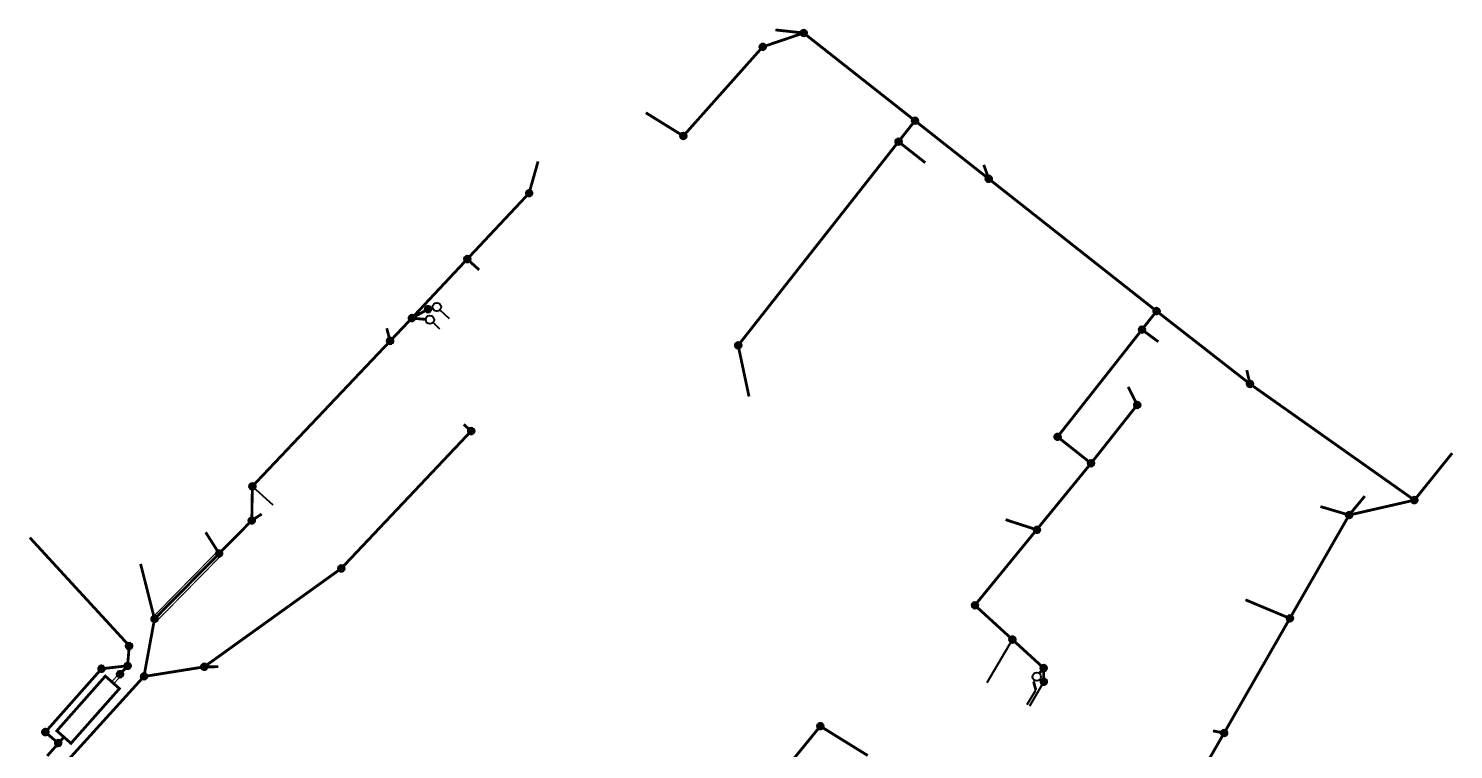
# Model space of a CAD drawing. Header units: metres. Extents: x 10736 to 10990, y -5488 to -5197.
# Drawn here: x 10736.4 to 10989.9, y -5325.2 to -5197 of the extents above; entities that cross this region are included whole.
import ezdxf

# ---------------------------------------------------------------- set-up
doc = ezdxf.new("R2010")
doc.units = ezdxf.units.M
doc.header["$MEASUREMENT"] = 0
doc.linetypes.add('Cплошная', pattern=[0])
doc.layers.add('МГТ_НВК_К2_СЕТЬ', color=94, linetype='Cплошная', lineweight=40)

# ---------------------------------------------------------------- blocks, each defined once
blk = doc.blocks.new('*U108')
at = {"ltscale": 0.15}
h = blk.add_hatch(color=252, dxfattribs=at)
h.dxf.hatch_style = 1
h.paths.add_polyline_path([(10774.26, -5435.88, 1), (10773.26, -5435.88, 1)])
at = {"layer": 'МГТ_НВК_К2_СЕТЬ', "lineweight": 60, "ltscale": 0.15}
blk.add_lwpolyline([(10773.26, -5435.88, -1), (10774.26, -5435.88, -1), (10773.26, -5435.88, -3.132122)], format="xyb", dxfattribs=at)
at = {"layer": 'МГТ_НВК_К2_СЕТЬ', "lineweight": 53, "ltscale": 0.15}
blk.add_circle((10773.76, -5435.88), 0.5, dxfattribs=at)
blk = doc.blocks.new('*U109')
at = {"ltscale": 0.15}
h = blk.add_hatch(color=252, dxfattribs=at)
h.dxf.hatch_style = 1
h.paths.add_polyline_path([(10774.26, -5435.88, 1), (10773.26, -5435.88, 1)])
at = {"layer": 'МГТ_НВК_К2_СЕТЬ', "lineweight": 60, "ltscale": 0.15}
blk.add_lwpolyline([(10773.26, -5435.88, -1), (10774.26, -5435.88, -1), (10773.26, -5435.88, -3.132122)], format="xyb", dxfattribs=at)
at = {"layer": 'МГТ_НВК_К2_СЕТЬ', "lineweight": 53, "ltscale": 0.15}
blk.add_circle((10773.76, -5435.88), 0.5, dxfattribs=at)
blk = doc.blocks.new('*U110')
at = {"ltscale": 0.15}
h = blk.add_hatch(color=252, dxfattribs=at)
h.dxf.hatch_style = 1
h.paths.add_polyline_path([(10774.26, -5435.88, 1), (10773.26, -5435.88, 1)])
at = {"layer": 'МГТ_НВК_К2_СЕТЬ', "lineweight": 60, "ltscale": 0.15}
blk.add_lwpolyline([(10773.26, -5435.88, -1), (10774.26, -5435.88, -1), (10773.26, -5435.88, -3.132122)], format="xyb", dxfattribs=at)
at = {"layer": 'МГТ_НВК_К2_СЕТЬ', "lineweight": 53, "ltscale": 0.15}
blk.add_circle((10773.76, -5435.88), 0.5, dxfattribs=at)
blk = doc.blocks.new('*U111')
at = {"ltscale": 0.15}
h = blk.add_hatch(color=252, dxfattribs=at)
h.dxf.hatch_style = 1
h.paths.add_polyline_path([(10774.26, -5435.88, 1), (10773.26, -5435.88, 1)])
at = {"layer": 'МГТ_НВК_К2_СЕТЬ', "lineweight": 60, "ltscale": 0.15}
blk.add_lwpolyline([(10773.26, -5435.88, -1), (10774.26, -5435.88, -1), (10773.26, -5435.88, -3.132122)], format="xyb", dxfattribs=at)
at = {"layer": 'МГТ_НВК_К2_СЕТЬ', "lineweight": 53, "ltscale": 0.15}
blk.add_circle((10773.76, -5435.88), 0.5, dxfattribs=at)
blk = doc.blocks.new('*U112')
at = {"ltscale": 0.15}
h = blk.add_hatch(color=252, dxfattribs=at)
h.dxf.hatch_style = 1
h.paths.add_polyline_path([(10774.26, -5435.88, 1), (10773.26, -5435.88, 1)])
at = {"layer": 'МГТ_НВК_К2_СЕТЬ', "lineweight": 60, "ltscale": 0.15}
blk.add_lwpolyline([(10773.26, -5435.88, -1), (10774.26, -5435.88, -1), (10773.26, -5435.88, -3.132122)], format="xyb", dxfattribs=at)
at = {"layer": 'МГТ_НВК_К2_СЕТЬ', "lineweight": 53, "ltscale": 0.15}
blk.add_circle((10773.76, -5435.88), 0.5, dxfattribs=at)
blk = doc.blocks.new('*U113')
at = {"ltscale": 0.15}
h = blk.add_hatch(color=252, dxfattribs=at)
h.dxf.hatch_style = 1
h.paths.add_polyline_path([(10774.26, -5435.88, 1), (10773.26, -5435.88, 1)])
at = {"layer": 'МГТ_НВК_К2_СЕТЬ', "lineweight": 60, "ltscale": 0.15}
blk.add_lwpolyline([(10773.26, -5435.88, -1), (10774.26, -5435.88, -1), (10773.26, -5435.88, -3.132122)], format="xyb", dxfattribs=at)
at = {"layer": 'МГТ_НВК_К2_СЕТЬ', "lineweight": 53, "ltscale": 0.15}
blk.add_circle((10773.76, -5435.88), 0.5, dxfattribs=at)
blk = doc.blocks.new('*U115')
at = {"ltscale": 0.15}
h = blk.add_hatch(color=252, dxfattribs=at)
h.dxf.hatch_style = 1
h.paths.add_polyline_path([(10774.26, -5435.88, 1), (10773.26, -5435.88, 1)])
at = {"layer": 'МГТ_НВК_К2_СЕТЬ', "lineweight": 60, "ltscale": 0.15}
blk.add_lwpolyline([(10773.26, -5435.88, -1), (10774.26, -5435.88, -1), (10773.26, -5435.88, -3.132122)], format="xyb", dxfattribs=at)
at = {"layer": 'МГТ_НВК_К2_СЕТЬ', "lineweight": 53, "ltscale": 0.15}
blk.add_circle((10773.76, -5435.88), 0.5, dxfattribs=at)
blk = doc.blocks.new('*U116')
at = {"ltscale": 0.15}
h = blk.add_hatch(color=252, dxfattribs=at)
h.dxf.hatch_style = 1
h.paths.add_polyline_path([(10774.26, -5435.88, 1), (10773.26, -5435.88, 1)])
at = {"layer": 'МГТ_НВК_К2_СЕТЬ', "lineweight": 60, "ltscale": 0.15}
blk.add_lwpolyline([(10773.26, -5435.88, -1), (10774.26, -5435.88, -1), (10773.26, -5435.88, -3.132122)], format="xyb", dxfattribs=at)
at = {"layer": 'МГТ_НВК_К2_СЕТЬ', "lineweight": 53, "ltscale": 0.15}
blk.add_circle((10773.76, -5435.88), 0.5, dxfattribs=at)
blk = doc.blocks.new('*U117')
at = {"ltscale": 0.15}
h = blk.add_hatch(color=252, dxfattribs=at)
h.dxf.hatch_style = 1
h.paths.add_polyline_path([(10774.26, -5435.88, 1), (10773.26, -5435.88, 1)])
at = {"layer": 'МГТ_НВК_К2_СЕТЬ', "lineweight": 60, "ltscale": 0.15}
blk.add_lwpolyline([(10773.26, -5435.88, -1), (10774.26, -5435.88, -1), (10773.26, -5435.88, -3.132122)], format="xyb", dxfattribs=at)
at = {"layer": 'МГТ_НВК_К2_СЕТЬ', "lineweight": 53, "ltscale": 0.15}
blk.add_circle((10773.76, -5435.88), 0.5, dxfattribs=at)
blk = doc.blocks.new('*U118')
at = {"ltscale": 0.15}
h = blk.add_hatch(color=252, dxfattribs=at)
h.dxf.hatch_style = 1
h.paths.add_polyline_path([(10774.26, -5435.88, 1), (10773.26, -5435.88, 1)])
at = {"layer": 'МГТ_НВК_К2_СЕТЬ', "lineweight": 60, "ltscale": 0.15}
blk.add_lwpolyline([(10773.26, -5435.88, -1), (10774.26, -5435.88, -1), (10773.26, -5435.88, -3.132122)], format="xyb", dxfattribs=at)
at = {"layer": 'МГТ_НВК_К2_СЕТЬ', "lineweight": 53, "ltscale": 0.15}
blk.add_circle((10773.76, -5435.88), 0.5, dxfattribs=at)
blk = doc.blocks.new('*U125')
at = {"ltscale": 0.15}
h = blk.add_hatch(color=252, dxfattribs=at)
h.dxf.hatch_style = 1
h.paths.add_polyline_path([(10774.26, -5435.88, 1), (10773.26, -5435.88, 1)])
at = {"layer": 'МГТ_НВК_К2_СЕТЬ', "lineweight": 60, "ltscale": 0.15}
blk.add_lwpolyline([(10773.26, -5435.88, -1), (10774.26, -5435.88, -1), (10773.26, -5435.88, -3.132122)], format="xyb", dxfattribs=at)
at = {"layer": 'МГТ_НВК_К2_СЕТЬ', "lineweight": 53, "ltscale": 0.15}
blk.add_circle((10773.76, -5435.88), 0.5, dxfattribs=at)
blk = doc.blocks.new('*U126')
at = {"ltscale": 0.15}
h = blk.add_hatch(color=252, dxfattribs=at)
h.dxf.hatch_style = 1
h.paths.add_polyline_path([(10774.26, -5435.88, 1), (10773.26, -5435.88, 1)])
at = {"layer": 'МГТ_НВК_К2_СЕТЬ', "lineweight": 60, "ltscale": 0.15}
blk.add_lwpolyline([(10773.26, -5435.88, -1), (10774.26, -5435.88, -1), (10773.26, -5435.88, -3.132122)], format="xyb", dxfattribs=at)
at = {"layer": 'МГТ_НВК_К2_СЕТЬ', "lineweight": 53, "ltscale": 0.15}
blk.add_circle((10773.76, -5435.88), 0.5, dxfattribs=at)
blk = doc.blocks.new('*U127')
at = {"ltscale": 0.15}
h = blk.add_hatch(color=252, dxfattribs=at)
h.dxf.hatch_style = 1
h.paths.add_polyline_path([(10774.26, -5435.88, 1), (10773.26, -5435.88, 1)])
at = {"layer": 'МГТ_НВК_К2_СЕТЬ', "lineweight": 60, "ltscale": 0.15}
blk.add_lwpolyline([(10773.26, -5435.88, -1), (10774.26, -5435.88, -1), (10773.26, -5435.88, -3.132122)], format="xyb", dxfattribs=at)
at = {"layer": 'МГТ_НВК_К2_СЕТЬ', "lineweight": 53, "ltscale": 0.15}
blk.add_circle((10773.76, -5435.88), 0.5, dxfattribs=at)
blk = doc.blocks.new('*U128')
at = {"ltscale": 0.15}
h = blk.add_hatch(color=252, dxfattribs=at)
h.dxf.hatch_style = 1
h.paths.add_polyline_path([(10774.26, -5435.88, 1), (10773.26, -5435.88, 1)])
at = {"layer": 'МГТ_НВК_К2_СЕТЬ', "lineweight": 60, "ltscale": 0.15}
blk.add_lwpolyline([(10773.26, -5435.88, -1), (10774.26, -5435.88, -1), (10773.26, -5435.88, -3.132122)], format="xyb", dxfattribs=at)
at = {"layer": 'МГТ_НВК_К2_СЕТЬ', "lineweight": 53, "ltscale": 0.15}
blk.add_circle((10773.76, -5435.88), 0.5, dxfattribs=at)
blk = doc.blocks.new('*U131')
at = {"ltscale": 0.15}
h = blk.add_hatch(color=252, dxfattribs=at)
h.dxf.hatch_style = 1
h.paths.add_polyline_path([(10774.26, -5435.88, 1), (10773.26, -5435.88, 1)])
at = {"layer": 'МГТ_НВК_К2_СЕТЬ', "lineweight": 60, "ltscale": 0.15}
blk.add_lwpolyline([(10773.26, -5435.88, -1), (10774.26, -5435.88, -1), (10773.26, -5435.88, -3.132122)], format="xyb", dxfattribs=at)
at = {"layer": 'МГТ_НВК_К2_СЕТЬ', "lineweight": 53, "ltscale": 0.15}
blk.add_circle((10773.76, -5435.88), 0.5, dxfattribs=at)
blk = doc.blocks.new('*U132')
at = {"ltscale": 0.15}
h = blk.add_hatch(color=252, dxfattribs=at)
h.dxf.hatch_style = 1
h.paths.add_polyline_path([(10774.26, -5435.88, 1), (10773.26, -5435.88, 1)])
at = {"layer": 'МГТ_НВК_К2_СЕТЬ', "lineweight": 60, "ltscale": 0.15}
blk.add_lwpolyline([(10773.26, -5435.88, -1), (10774.26, -5435.88, -1), (10773.26, -5435.88, -3.132122)], format="xyb", dxfattribs=at)
at = {"layer": 'МГТ_НВК_К2_СЕТЬ', "lineweight": 53, "ltscale": 0.15}
blk.add_circle((10773.76, -5435.88), 0.5, dxfattribs=at)
blk = doc.blocks.new('*U69')
at = {"ltscale": 0.15}
h = blk.add_hatch(color=252, dxfattribs=at)
h.dxf.hatch_style = 1
h.paths.add_polyline_path([(10774.26, -5435.88, 1), (10773.26, -5435.88, 1)])
at = {"layer": 'МГТ_НВК_К2_СЕТЬ', "lineweight": 60, "ltscale": 0.15}
blk.add_lwpolyline([(10773.26, -5435.88, -1), (10774.26, -5435.88, -1), (10773.26, -5435.88, -3.132122)], format="xyb", dxfattribs=at)
at = {"layer": 'МГТ_НВК_К2_СЕТЬ', "lineweight": 53, "ltscale": 0.15}
blk.add_circle((10773.76, -5435.88), 0.5, dxfattribs=at)
blk = doc.blocks.new('*U70')
at = {"ltscale": 0.15}
h = blk.add_hatch(color=252, dxfattribs=at)
h.dxf.hatch_style = 1
h.paths.add_polyline_path([(10774.26, -5435.88, 1), (10773.26, -5435.88, 1)])
at = {"layer": 'МГТ_НВК_К2_СЕТЬ', "lineweight": 60, "ltscale": 0.15}
blk.add_lwpolyline([(10773.26, -5435.88, -1), (10774.26, -5435.88, -1), (10773.26, -5435.88, -3.132122)], format="xyb", dxfattribs=at)
at = {"layer": 'МГТ_НВК_К2_СЕТЬ', "lineweight": 53, "ltscale": 0.15}
blk.add_circle((10773.76, -5435.88), 0.5, dxfattribs=at)
blk = doc.blocks.new('*U71')
at = {"ltscale": 0.15}
h = blk.add_hatch(color=252, dxfattribs=at)
h.dxf.hatch_style = 1
h.paths.add_polyline_path([(10774.26, -5435.88, 1), (10773.26, -5435.88, 1)])
at = {"layer": 'МГТ_НВК_К2_СЕТЬ', "lineweight": 60, "ltscale": 0.15}
blk.add_lwpolyline([(10773.26, -5435.88, -1), (10774.26, -5435.88, -1), (10773.26, -5435.88, -3.132122)], format="xyb", dxfattribs=at)
at = {"layer": 'МГТ_НВК_К2_СЕТЬ', "lineweight": 53, "ltscale": 0.15}
blk.add_circle((10773.76, -5435.88), 0.5, dxfattribs=at)
blk = doc.blocks.new('*U72')
at = {"ltscale": 0.15}
h = blk.add_hatch(color=252, dxfattribs=at)
h.dxf.hatch_style = 1
h.paths.add_polyline_path([(10774.26, -5435.88, 1), (10773.26, -5435.88, 1)])
at = {"layer": 'МГТ_НВК_К2_СЕТЬ', "lineweight": 60, "ltscale": 0.15}
blk.add_lwpolyline([(10773.26, -5435.88, -1), (10774.26, -5435.88, -1), (10773.26, -5435.88, -3.132122)], format="xyb", dxfattribs=at)
at = {"layer": 'МГТ_НВК_К2_СЕТЬ', "lineweight": 53, "ltscale": 0.15}
blk.add_circle((10773.76, -5435.88), 0.5, dxfattribs=at)
blk = doc.blocks.new('*U73')
at = {"ltscale": 0.15}
h = blk.add_hatch(color=252, dxfattribs=at)
h.dxf.hatch_style = 1
h.paths.add_polyline_path([(10774.26, -5435.88, 1), (10773.26, -5435.88, 1)])
at = {"layer": 'МГТ_НВК_К2_СЕТЬ', "lineweight": 60, "ltscale": 0.15}
blk.add_lwpolyline([(10773.26, -5435.88, -1), (10774.26, -5435.88, -1), (10773.26, -5435.88, -3.132122)], format="xyb", dxfattribs=at)
at = {"layer": 'МГТ_НВК_К2_СЕТЬ', "lineweight": 53, "ltscale": 0.15}
blk.add_circle((10773.76, -5435.88), 0.5, dxfattribs=at)
blk = doc.blocks.new('*U74')
at = {"ltscale": 0.15}
h = blk.add_hatch(color=252, dxfattribs=at)
h.dxf.hatch_style = 1
h.paths.add_polyline_path([(10774.26, -5435.88, 1), (10773.26, -5435.88, 1)])
at = {"layer": 'МГТ_НВК_К2_СЕТЬ', "lineweight": 60, "ltscale": 0.15}
blk.add_lwpolyline([(10773.26, -5435.88, -1), (10774.26, -5435.88, -1), (10773.26, -5435.88, -3.132122)], format="xyb", dxfattribs=at)
at = {"layer": 'МГТ_НВК_К2_СЕТЬ', "lineweight": 53, "ltscale": 0.15}
blk.add_circle((10773.76, -5435.88), 0.5, dxfattribs=at)
blk = doc.blocks.new('*U75')
at = {"ltscale": 0.15}
h = blk.add_hatch(color=252, dxfattribs=at)
h.dxf.hatch_style = 1
h.paths.add_polyline_path([(10774.26, -5435.88, 1), (10773.26, -5435.88, 1)])
at = {"layer": 'МГТ_НВК_К2_СЕТЬ', "lineweight": 60, "ltscale": 0.15}
blk.add_lwpolyline([(10773.26, -5435.88, -1), (10774.26, -5435.88, -1), (10773.26, -5435.88, -3.132122)], format="xyb", dxfattribs=at)
at = {"layer": 'МГТ_НВК_К2_СЕТЬ', "lineweight": 53, "ltscale": 0.15}
blk.add_circle((10773.76, -5435.88), 0.5, dxfattribs=at)
blk = doc.blocks.new('*U76')
at = {"ltscale": 0.15}
h = blk.add_hatch(color=252, dxfattribs=at)
h.dxf.hatch_style = 1
h.paths.add_polyline_path([(10774.26, -5435.88, 1), (10773.26, -5435.88, 1)])
at = {"layer": 'МГТ_НВК_К2_СЕТЬ', "lineweight": 60, "ltscale": 0.15}
blk.add_lwpolyline([(10773.26, -5435.88, -1), (10774.26, -5435.88, -1), (10773.26, -5435.88, -3.132122)], format="xyb", dxfattribs=at)
at = {"layer": 'МГТ_НВК_К2_СЕТЬ', "lineweight": 53, "ltscale": 0.15}
blk.add_circle((10773.76, -5435.88), 0.5, dxfattribs=at)
blk = doc.blocks.new('*U77')
at = {"ltscale": 0.15}
h = blk.add_hatch(color=252, dxfattribs=at)
h.dxf.hatch_style = 1
h.paths.add_polyline_path([(10774.26, -5435.88, 1), (10773.26, -5435.88, 1)])
at = {"layer": 'МГТ_НВК_К2_СЕТЬ', "lineweight": 60, "ltscale": 0.15}
blk.add_lwpolyline([(10773.26, -5435.88, -1), (10774.26, -5435.88, -1), (10773.26, -5435.88, -3.132122)], format="xyb", dxfattribs=at)
at = {"layer": 'МГТ_НВК_К2_СЕТЬ', "lineweight": 53, "ltscale": 0.15}
blk.add_circle((10773.76, -5435.88), 0.5, dxfattribs=at)
blk = doc.blocks.new('*U78')
at = {"ltscale": 0.15}
h = blk.add_hatch(color=252, dxfattribs=at)
h.dxf.hatch_style = 1
h.paths.add_polyline_path([(10774.26, -5435.88, 1), (10773.26, -5435.88, 1)])
at = {"layer": 'МГТ_НВК_К2_СЕТЬ', "lineweight": 60, "ltscale": 0.15}
blk.add_lwpolyline([(10773.26, -5435.88, -1), (10774.26, -5435.88, -1), (10773.26, -5435.88, -3.132122)], format="xyb", dxfattribs=at)
at = {"layer": 'МГТ_НВК_К2_СЕТЬ', "lineweight": 53, "ltscale": 0.15}
blk.add_circle((10773.76, -5435.88), 0.5, dxfattribs=at)
blk = doc.blocks.new('*U79')
at = {"ltscale": 0.15}
h = blk.add_hatch(color=252, dxfattribs=at)
h.dxf.hatch_style = 1
h.paths.add_polyline_path([(10774.26, -5435.88, 1), (10773.26, -5435.88, 1)])
at = {"layer": 'МГТ_НВК_К2_СЕТЬ', "lineweight": 60, "ltscale": 0.15}
blk.add_lwpolyline([(10773.26, -5435.88, -1), (10774.26, -5435.88, -1), (10773.26, -5435.88, -3.132122)], format="xyb", dxfattribs=at)
at = {"layer": 'МГТ_НВК_К2_СЕТЬ', "lineweight": 53, "ltscale": 0.15}
blk.add_circle((10773.76, -5435.88), 0.5, dxfattribs=at)
blk = doc.blocks.new('*U80')
at = {"ltscale": 0.15}
h = blk.add_hatch(color=252, dxfattribs=at)
h.dxf.hatch_style = 1
h.paths.add_polyline_path([(10774.26, -5435.88, 1), (10773.26, -5435.88, 1)])
at = {"layer": 'МГТ_НВК_К2_СЕТЬ', "lineweight": 60, "ltscale": 0.15}
blk.add_lwpolyline([(10773.26, -5435.88, -1), (10774.26, -5435.88, -1), (10773.26, -5435.88, -3.132122)], format="xyb", dxfattribs=at)
at = {"layer": 'МГТ_НВК_К2_СЕТЬ', "lineweight": 53, "ltscale": 0.15}
blk.add_circle((10773.76, -5435.88), 0.5, dxfattribs=at)
blk = doc.blocks.new('*U81')
at = {"ltscale": 0.15}
h = blk.add_hatch(color=252, dxfattribs=at)
h.dxf.hatch_style = 1
h.paths.add_polyline_path([(10774.26, -5435.88, 1), (10773.26, -5435.88, 1)])
at = {"layer": 'МГТ_НВК_К2_СЕТЬ', "lineweight": 60, "ltscale": 0.15}
blk.add_lwpolyline([(10773.26, -5435.88, -1), (10774.26, -5435.88, -1), (10773.26, -5435.88, -3.132122)], format="xyb", dxfattribs=at)
at = {"layer": 'МГТ_НВК_К2_СЕТЬ', "lineweight": 53, "ltscale": 0.15}
blk.add_circle((10773.76, -5435.88), 0.5, dxfattribs=at)
blk = doc.blocks.new('*U82')
at = {"ltscale": 0.15}
h = blk.add_hatch(color=252, dxfattribs=at)
h.dxf.hatch_style = 1
h.paths.add_polyline_path([(10774.26, -5435.88, 1), (10773.26, -5435.88, 1)])
at = {"layer": 'МГТ_НВК_К2_СЕТЬ', "lineweight": 60, "ltscale": 0.15}
blk.add_lwpolyline([(10773.26, -5435.88, -1), (10774.26, -5435.88, -1), (10773.26, -5435.88, -3.132122)], format="xyb", dxfattribs=at)
at = {"layer": 'МГТ_НВК_К2_СЕТЬ', "lineweight": 53, "ltscale": 0.15}
blk.add_circle((10773.76, -5435.88), 0.5, dxfattribs=at)
blk = doc.blocks.new('*U83')
at = {"ltscale": 0.15}
h = blk.add_hatch(color=252, dxfattribs=at)
h.dxf.hatch_style = 1
h.paths.add_polyline_path([(10774.26, -5435.88, 1), (10773.26, -5435.88, 1)])
at = {"layer": 'МГТ_НВК_К2_СЕТЬ', "lineweight": 60, "ltscale": 0.15}
blk.add_lwpolyline([(10773.26, -5435.88, -1), (10774.26, -5435.88, -1), (10773.26, -5435.88, -3.132122)], format="xyb", dxfattribs=at)
at = {"layer": 'МГТ_НВК_К2_СЕТЬ', "lineweight": 53, "ltscale": 0.15}
blk.add_circle((10773.76, -5435.88), 0.5, dxfattribs=at)
blk = doc.blocks.new('*U84')
at = {"ltscale": 0.15}
h = blk.add_hatch(color=252, dxfattribs=at)
h.dxf.hatch_style = 1
h.paths.add_polyline_path([(10774.26, -5435.88, 1), (10773.26, -5435.88, 1)])
at = {"layer": 'МГТ_НВК_К2_СЕТЬ', "lineweight": 60, "ltscale": 0.15}
blk.add_lwpolyline([(10773.26, -5435.88, -1), (10774.26, -5435.88, -1), (10773.26, -5435.88, -3.132122)], format="xyb", dxfattribs=at)
at = {"layer": 'МГТ_НВК_К2_СЕТЬ', "lineweight": 53, "ltscale": 0.15}
blk.add_circle((10773.76, -5435.88), 0.5, dxfattribs=at)
blk = doc.blocks.new('*U92')
at = {"ltscale": 0.15}
h = blk.add_hatch(color=252, dxfattribs=at)
h.dxf.hatch_style = 1
h.paths.add_polyline_path([(10774.26, -5435.88, 1), (10773.26, -5435.88, 1)])
at = {"layer": 'МГТ_НВК_К2_СЕТЬ', "lineweight": 60, "ltscale": 0.15}
blk.add_lwpolyline([(10773.26, -5435.88, -1), (10774.26, -5435.88, -1), (10773.26, -5435.88, -3.132122)], format="xyb", dxfattribs=at)
at = {"layer": 'МГТ_НВК_К2_СЕТЬ', "lineweight": 53, "ltscale": 0.15}
blk.add_circle((10773.76, -5435.88), 0.5, dxfattribs=at)
blk = doc.blocks.new('*U93')
at = {"ltscale": 0.15}
h = blk.add_hatch(color=252, dxfattribs=at)
h.dxf.hatch_style = 1
h.paths.add_polyline_path([(10774.26, -5435.88, 1), (10773.26, -5435.88, 1)])
at = {"layer": 'МГТ_НВК_К2_СЕТЬ', "lineweight": 60, "ltscale": 0.15}
blk.add_lwpolyline([(10773.26, -5435.88, -1), (10774.26, -5435.88, -1), (10773.26, -5435.88, -3.132122)], format="xyb", dxfattribs=at)
at = {"layer": 'МГТ_НВК_К2_СЕТЬ', "lineweight": 53, "ltscale": 0.15}
blk.add_circle((10773.76, -5435.88), 0.5, dxfattribs=at)
blk = doc.blocks.new('*U94')
at = {"ltscale": 0.15}
h = blk.add_hatch(color=252, dxfattribs=at)
h.dxf.hatch_style = 1
h.paths.add_polyline_path([(10774.26, -5435.88, 1), (10773.26, -5435.88, 1)])
at = {"layer": 'МГТ_НВК_К2_СЕТЬ', "lineweight": 60, "ltscale": 0.15}
blk.add_lwpolyline([(10773.26, -5435.88, -1), (10774.26, -5435.88, -1), (10773.26, -5435.88, -3.132122)], format="xyb", dxfattribs=at)
at = {"layer": 'МГТ_НВК_К2_СЕТЬ', "lineweight": 53, "ltscale": 0.15}
blk.add_circle((10773.76, -5435.88), 0.5, dxfattribs=at)
blk = doc.blocks.new('*U95')
at = {"ltscale": 0.15}
h = blk.add_hatch(color=252, dxfattribs=at)
h.dxf.hatch_style = 1
h.paths.add_polyline_path([(10774.26, -5435.88, 1), (10773.26, -5435.88, 1)])
at = {"layer": 'МГТ_НВК_К2_СЕТЬ', "lineweight": 60, "ltscale": 0.15}
blk.add_lwpolyline([(10773.26, -5435.88, -1), (10774.26, -5435.88, -1), (10773.26, -5435.88, -3.132122)], format="xyb", dxfattribs=at)
at = {"layer": 'МГТ_НВК_К2_СЕТЬ', "lineweight": 53, "ltscale": 0.15}
blk.add_circle((10773.76, -5435.88), 0.5, dxfattribs=at)
blk = doc.blocks.new('*U96')
at = {"ltscale": 0.15}
h = blk.add_hatch(color=252, dxfattribs=at)
h.dxf.hatch_style = 1
h.paths.add_polyline_path([(10774.26, -5435.88, 1), (10773.26, -5435.88, 1)])
at = {"layer": 'МГТ_НВК_К2_СЕТЬ', "lineweight": 60, "ltscale": 0.15}
blk.add_lwpolyline([(10773.26, -5435.88, -1), (10774.26, -5435.88, -1), (10773.26, -5435.88, -3.132122)], format="xyb", dxfattribs=at)
at = {"layer": 'МГТ_НВК_К2_СЕТЬ', "lineweight": 53, "ltscale": 0.15}
blk.add_circle((10773.76, -5435.88), 0.5, dxfattribs=at)
blk = doc.blocks.new('*U97')
at = {"ltscale": 0.15}
h = blk.add_hatch(color=252, dxfattribs=at)
h.dxf.hatch_style = 1
h.paths.add_polyline_path([(10774.26, -5435.88, 1), (10773.26, -5435.88, 1)])
at = {"layer": 'МГТ_НВК_К2_СЕТЬ', "lineweight": 60, "ltscale": 0.15}
blk.add_lwpolyline([(10773.26, -5435.88, -1), (10774.26, -5435.88, -1), (10773.26, -5435.88, -3.132122)], format="xyb", dxfattribs=at)
at = {"layer": 'МГТ_НВК_К2_СЕТЬ', "lineweight": 53, "ltscale": 0.15}
blk.add_circle((10773.76, -5435.88), 0.5, dxfattribs=at)
blk = doc.blocks.new('*U98')
at = {"ltscale": 0.15}
h = blk.add_hatch(color=252, dxfattribs=at)
h.dxf.hatch_style = 1
h.paths.add_polyline_path([(10774.26, -5435.88, 1), (10773.26, -5435.88, 1)])
at = {"layer": 'МГТ_НВК_К2_СЕТЬ', "lineweight": 60, "ltscale": 0.15}
blk.add_lwpolyline([(10773.26, -5435.88, -1), (10774.26, -5435.88, -1), (10773.26, -5435.88, -3.132122)], format="xyb", dxfattribs=at)
at = {"layer": 'МГТ_НВК_К2_СЕТЬ', "lineweight": 53, "ltscale": 0.15}
blk.add_circle((10773.76, -5435.88), 0.5, dxfattribs=at)
blk = doc.blocks.new('*U101')
at = {"ltscale": 0.15}
h = blk.add_hatch(color=252, dxfattribs=at)
h.dxf.hatch_style = 1
h.paths.add_polyline_path([(10774.26, -5435.88, 1), (10773.26, -5435.88, 1)])
at = {"layer": 'МГТ_НВК_К2_СЕТЬ', "lineweight": 60, "ltscale": 0.15}
blk.add_lwpolyline([(10773.26, -5435.88, -1), (10774.26, -5435.88, -1), (10773.26, -5435.88, -3.132122)], format="xyb", dxfattribs=at)
at = {"layer": 'МГТ_НВК_К2_СЕТЬ', "lineweight": 53, "ltscale": 0.15}
blk.add_circle((10773.76, -5435.88), 0.5, dxfattribs=at)
blk = doc.blocks.new('*U102')
at = {"ltscale": 0.15}
h = blk.add_hatch(color=252, dxfattribs=at)
h.dxf.hatch_style = 1
h.paths.add_polyline_path([(10774.26, -5435.88, 1), (10773.26, -5435.88, 1)])
at = {"layer": 'МГТ_НВК_К2_СЕТЬ', "lineweight": 60, "ltscale": 0.15}
blk.add_lwpolyline([(10773.26, -5435.88, -1), (10774.26, -5435.88, -1), (10773.26, -5435.88, -3.132122)], format="xyb", dxfattribs=at)
at = {"layer": 'МГТ_НВК_К2_СЕТЬ', "lineweight": 53, "ltscale": 0.15}
blk.add_circle((10773.76, -5435.88), 0.5, dxfattribs=at)
blk = doc.blocks.new('*U103')
at = {"ltscale": 0.15}
h = blk.add_hatch(color=252, dxfattribs=at)
h.dxf.hatch_style = 1
h.paths.add_polyline_path([(10774.26, -5435.88, 1), (10773.26, -5435.88, 1)])
at = {"layer": 'МГТ_НВК_К2_СЕТЬ', "lineweight": 60, "ltscale": 0.15}
blk.add_lwpolyline([(10773.26, -5435.88, -1), (10774.26, -5435.88, -1), (10773.26, -5435.88, -3.132122)], format="xyb", dxfattribs=at)
at = {"layer": 'МГТ_НВК_К2_СЕТЬ', "lineweight": 53, "ltscale": 0.15}
blk.add_circle((10773.76, -5435.88), 0.5, dxfattribs=at)
blk = doc.blocks.new('*U86')
at = {"ltscale": 0.15}
h = blk.add_hatch(color=252, dxfattribs=at)
h.dxf.hatch_style = 1
h.paths.add_polyline_path([(10774.26, -5435.88, 1), (10773.26, -5435.88, 1)])
at = {"layer": 'МГТ_НВК_К2_СЕТЬ', "lineweight": 60, "ltscale": 0.15}
blk.add_lwpolyline([(10773.26, -5435.88, -1), (10774.26, -5435.88, -1), (10773.26, -5435.88, -3.132122)], format="xyb", dxfattribs=at)
at = {"layer": 'МГТ_НВК_К2_СЕТЬ', "lineweight": 53, "ltscale": 0.15}
blk.add_circle((10773.76, -5435.88), 0.5, dxfattribs=at)

msp = doc.modelspace()

# ---------------------------------------------------------------- linework, layer by layer
at = {"layer": 'МГТ_НВК_К2_СЕТЬ', "ltscale": 0.15}
for p, q in [((10809.62, -5247.01, 0), (10811.25, -5248.56, 0)), ((10808.39, -5249.28, 0), (10809.54, -5250.37, 0)), ((10776.25, -5278.39, 0), (10779.87, -5281.69, 0)), ((10906.97, -5313.26, 0), (10911.46, -5305.63, 0)), ((10915.24, -5313.15, 0), (10915.4, -5312.88, 0)), ((10914.1, -5317.19, 0), (10915.62, -5314.6, 0)), ((10914.54, -5317.44, 0), (10916.81, -5313.57, 0))]:
    msp.add_line(p, q, dxfattribs=at)
at = {"layer": 'МГТ_НВК_К2_СЕТЬ', "ltscale": 0.15, "const_width": 0.5}
for points, elevation in [([(10867.04, -5200.24), (10874.32, -5197.78)], 0), ([(10852.91, -5216.09), (10867.04, -5200.24)], 0), ([(10804.62, -5248.48), (10814.47, -5237.98)], 0), ([(10807.47, -5246.9), (10804.62, -5248.48)], 0), ([(10808.35, -5246.68), (10807.47, -5246.9)], 0), ([(10804.62, -5248.48), (10776.25, -5278.39)], 0), ([(10807.1, -5248.7), (10804.62, -5248.48)], 0), ([(10925.44, -5274.29), (10933.66, -5263.91)], 0), ([(10919.49, -5269.58), (10925.44, -5274.29)], 0), ([(10904.78, -5299.53), (10925.44, -5274.29)], 0), ([(10776.25, -5278.39), (10776.15, -5284.45)], 0), ([(10910.24, -5284.31), (10915.83, -5286.12)], 62.01), ([(10917.02, -5310.7), (10904.78, -5299.53)], 0), ([(10916.25, -5311.65), (10917.02, -5310.7)], 0), ([(10917.02, -5310.7), (10917.04, -5313.13)], 0), ([(10915.24, -5313.15), (10915.62, -5314.6)], 0), ([(10885.72, -5326.25), (10877.28, -5321.03), (10867.61, -5332.88), (10838.77, -5365.88), (10838.77, -5365.88)], 62.01)]:
    msp.add_lwpolyline(points, dxfattribs=dict(at, elevation=elevation))
at = {"layer": 'МГТ_НВК_К2_СЕТЬ', "ltscale": 0.15}
for points, const_width in [([(10869.3, -5197.23), (10874.32, -5197.78)], 0.5), ([(10907.24, -5223.7), (10874.32, -5197.78)], 0.5), ([(10846.24, -5211.96), (10852.91, -5216.09)], 0.5), ([(10862.67, -5253.32), (10894.13, -5213.37)], 0.5), ([(10895.95, -5220.84), (10891.19, -5217.1)], 0.5), ([(10827.07, -5220.62), (10825.48, -5226.26)], 0.5), ([(10906.36, -5221.21), (10907.24, -5223.7)], 0.5), ([(10907.24, -5223.7), (10937.1, -5247.23)], 0.5), ([(10814.47, -5237.98), (10825.48, -5226.26)], 0.5), ([(10816.59, -5239.9), (10814.47, -5237.98)], 0.5), ([(10919.49, -5269.58), (10937.1, -5247.23)], 0.5), ([(10937.1, -5247.23), (10953.72, -5260.18)], 0.5), ([(10800.15, -5250.28), (10800.75, -5252.53)], 0.5), ([(10937.42, -5252.68), (10934.51, -5250.52)], 0.5), ([(10864.6, -5262.41), (10862.67, -5253.32)], 0.5), ([(10953.15, -5257.72), (10953.72, -5260.18)], 0.5), ([(10953.72, -5260.18), (10982.97, -5280.84), (10982.97, -5280.84)], 0.5), ([(10932.07, -5260.71), (10933.66, -5263.91)], 0.5), ([(10813.84, -5267.37), (10815.17, -5268.56)], 0.5), ([(10792.07, -5292.98), (10815.17, -5268.56)], 0.5), ([(10982.97, -5280.84), (10989.68, -5272.49)], 0.5), ([(10974.14, -5280.13), (10971.36, -5283.49)], 0.5), ([(10966.25, -5281.98), (10971.36, -5283.49)], 0.5), ([(10971.36, -5283.49), (10982.97, -5280.84)], 0.5), ([(10776.15, -5284.45), (10758.84, -5301.96)], 0.5), ([(10777.91, -5283.31), (10776.15, -5284.45)], 0.5), ([(10928.57, -5358.05), (10971.36, -5283.49)], 0.5), ([(10736.67, -5287.52), (10754.35, -5306.74)], 0.5), ([(10767.94, -5286.56), (10770.34, -5290.33)], 0.5), ([(10756.37, -5292.18), (10758.84, -5301.96)], 0.5), ([(10792.07, -5292.98), (10767.69, -5310.48)], 0.5), ([(10952.92, -5298.56), (10960.81, -5301.86), (10960.81, -5301.86)], 0.5), ([(10758.84, -5301.96), (10756.97, -5312.17)], 0.5), ([(10754.05, -5310.29), (10754.35, -5306.74)], 0.5), ([(10739.42, -5322.09), (10749.42, -5310.82)], 0.5), ([(10749.42, -5310.82), (10754.05, -5310.29)], 0.5), ([(10753.05, -5311.42), (10754.05, -5310.29)], 0.5), ([(10756.94, -5312.2), (10767.69, -5310.48)], 0.5), ([(10770.2, -5310.46), (10767.69, -5310.48)], 0.5), ([(10740.47, -5330.35), (10756.97, -5312.17)], 0.5), ([(10752.27, -5311.99), (10751.23, -5313.15)], 0.2), ([(10752.66, -5312.29), (10751.6, -5313.48)], 0.2), ([(10741.7, -5324.04), (10739.42, -5322.09)], 0.5), ([(10742.73, -5322.97), (10739.76, -5326.32)], 0.5), ([(10947.14, -5321.86), (10949.11, -5322.25)], 0.5)]:
    msp.add_lwpolyline(points, dxfattribs=dict(at, const_width=const_width))
at = {"layer": 'МГТ_НВК_К2_СЕТЬ', "color": 7, "ltscale": 0.15, "const_width": 0.2}
for points in [[(10769.78, -5290.22), (10758.91, -5301.28)], [(10770.49, -5290.89), (10759.51, -5302.07)]]:
    msp.add_lwpolyline(points, dxfattribs=at)
at = {"layer": 'МГТ_НВК_К2_СЕТЬ', "ltscale": 0.15, "const_width": 0.5}
msp.add_lwpolyline([(10741.47, -5321.86), (10750.09, -5312.13), (10752.6, -5314.35), (10743.98, -5324.08)], close=True, dxfattribs=at)
at = {"layer": 'МГТ_НВК_К2_СЕТЬ', "ltscale": 0.15}
for centre in [(10809.07, -5246.5, 0), (10807.84, -5248.76, 0), (10915.78, -5312.24, 0)]:
    msp.add_circle(centre, 0.75, dxfattribs=at)

# ---------------------------------------------------------------- block references
at = {"layer": 'МГТ_НВК_К2_СЕТЬ'}
for name, p in [('*U78', (100.57, 238.1)), ('*U77', (93.29, 235.64, 0)), ('*U84', (120.37, 222.51)), ('*U76', (79.16, 219.79)), ('*U82', (117.44, 218.78)), ('*U71', (133.49, 212.18)), ('*U127', (51.73, 209.62)), ('*U126', (40.72, 197.9)), ('*U96', (33.73, 188.99, 0)), ('*U72', (163.34, 188.65)), ('*U97', (30.87, 187.4, 0.01)), ('*U95', (26.99, 183.35, 0.01)), ('*U81', (160.75, 185.36)), ('*U83', (88.92, 182.56)), ('*U79', (179.97, 175.7)), ('*U98', (159.9, 171.97, 0)), ('*U101', (41.42, 167.32, 0)), ('*U80', (145.73, 166.3)), ('*U73', (151.69, 161.59, 0)), ('*U111', (2.5, 157.49, 0)), ('*U75', (209.21, 155.04)), ('*U112', (2.39, 151.43, 0)), ('*U128', (2.39, 151.43, 0)), ('*U94', (197.6, 152.39)), ('*U70', (142.07, 149.76, 0)), ('*U125', (-3.42, 145.55, 0)), ('*U102', (18.31, 142.9)), ('*U69', (131.03, 136.34, 0)), ('*U113', (-14.91, 133.92)), ('*U93', (187.06, 134.02)), ('*U74', (137.7, 130.25, 0)), ('*U110', (-19.44, 129.1)), ('*U86', (-6.07, 125.41)), ('*U132', (143.26, 125.18, 0)), ('*U131', (143.29, 122.75, 0)), ('*U108', (103.52, 114.85, 62.01)), ('*U92', (175.36, 113.63))]:
    msp.add_blockref(name, p, dxfattribs=at)
at = {"layer": 'МГТ_НВК_К2_СЕТЬ', "xscale": -1, "rotation": 274.9519775637456}
for name, p in [('*U117', (17095, -15575.14)), ('*U115', (17085.01, -15586.4))]:
    msp.add_blockref(name, p, dxfattribs=at)
at = {"layer": 'МГТ_НВК_К2_СЕТЬ', "rotation": 2}
for name, p in [('*U118', (-202.85, -253.73)), ('*U109', (-204.18, -255.22)), ('*U103', (-199.93, -255.6)), ('*U116', (-215.2, -267.47))]:
    msp.add_blockref(name, p, dxfattribs=at)

doc.saveas('drawing.dxf')
